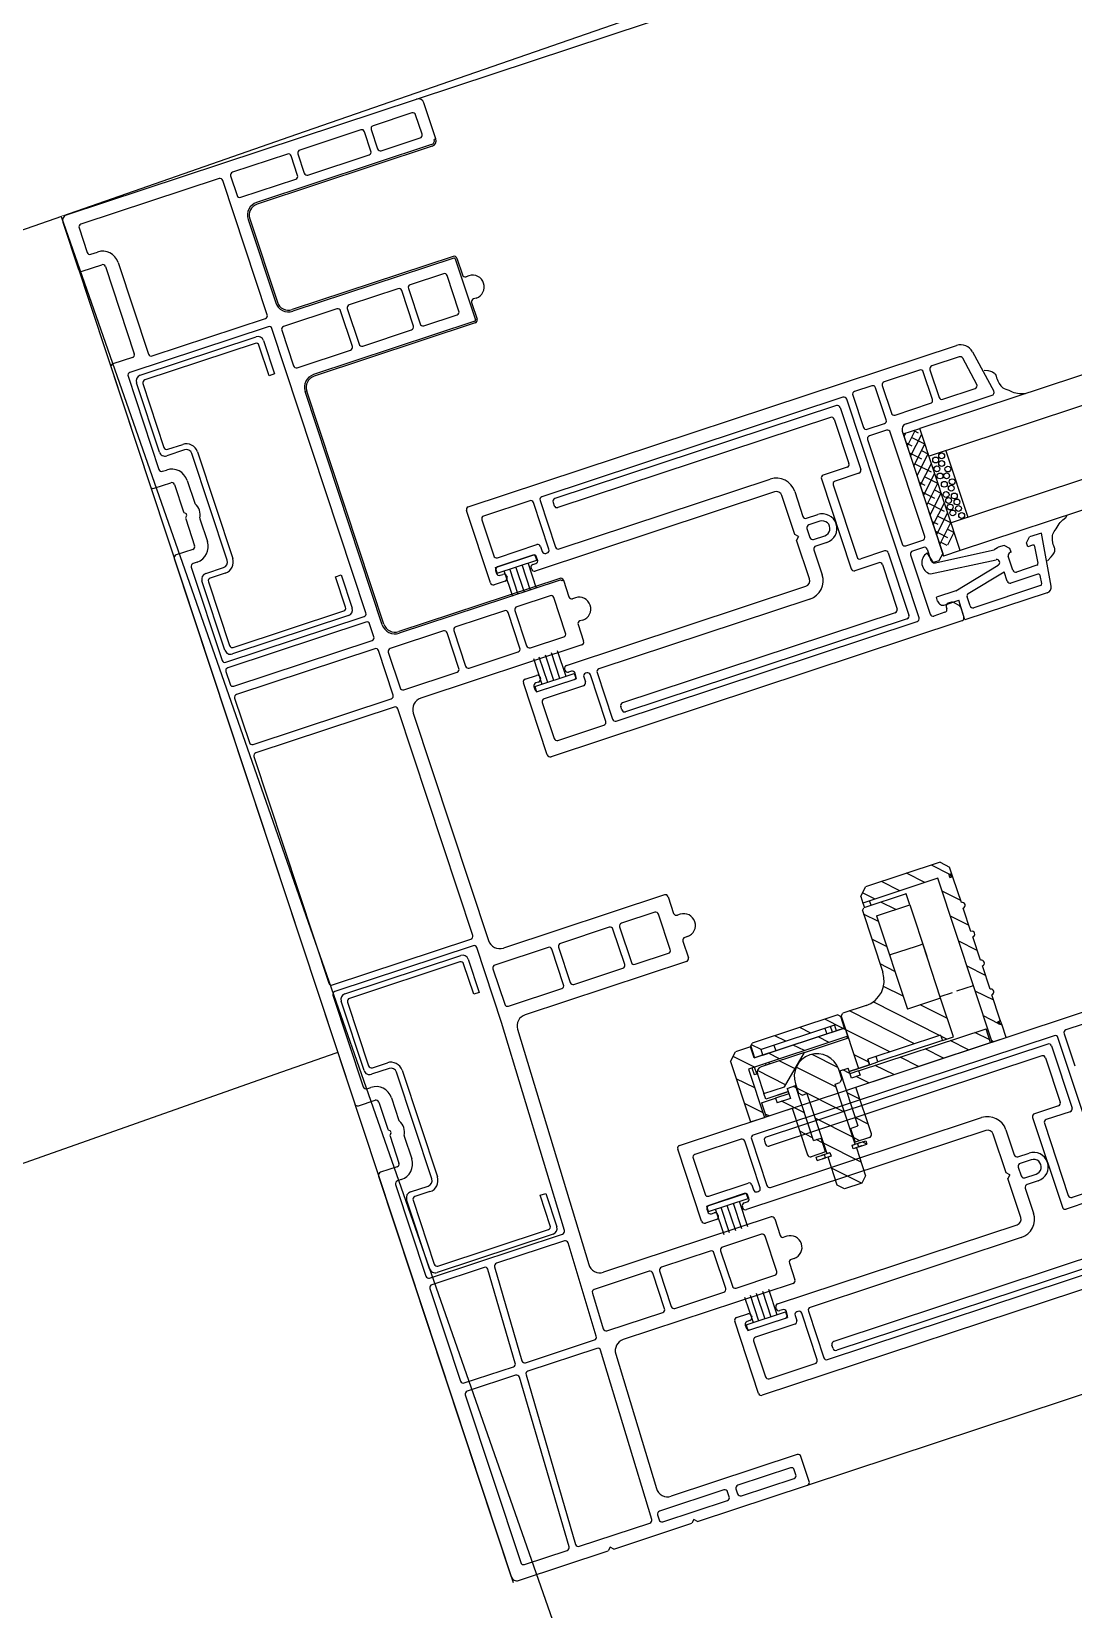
# Model space of a CAD drawing. Header units: millimetres. Extents: x 13515 to 183937, y -33900 to -660.
# Drawn here: x 118596.567 to 118599.355, y -19215.726 to -19211.503 of the extents above; entities that cross this region are included whole.
import ezdxf

# ---------------------------------------------------------------- set-up
doc = ezdxf.new("R2010")
doc.units = ezdxf.units.MM
doc.header["$LTSCALE"] = 100
doc.header["$MEASUREMENT"] = 0
doc.layers.get('0').update_dxf_attribs({"linetype": 'CONTINUOUS'})
for name, color, linetype in [('ELE9', 9, 'CONTINUOUS'), ('WIN', 4, 'CONTINUOUS'), ('WIN-G', 252, 'CONTINUOUS'), ('WIN2', 5, 'CONTINUOUS')]:
    doc.layers.add(name, color=color, linetype=linetype)

# ---------------------------------------------------------------- blocks, each defined once
blk = doc.blocks.new('A$C72B425C6')
at = {"ltscale": 1000}
blk.add_wipeout([(246, 0), (246, 800), (0, 800), (0, 0)], dxfattribs=at)
at = {"layer": 'WIN', "ltscale": 1000}
blk.add_line((0, 0), (246, 0), dxfattribs=at)
at = {"layer": 'WIN-G'}
for p, q in [((246, 53), (246, 747)), ((0, 64), (0, 736)), ((80.5, 317.77), (80.5, 128)), ((85.5, 317.15), (85.5, 128)), ((97.5, 317.15), (97.5, 128)), ((102.5, 317.77), (102.5, 128)), ((79.88, 145.47), (80.03, 145.76)), ((80.03, 145.76), (80.16, 146.06)), ((80.16, 146.06), (80.38, 146.68)), ((80.38, 146.68), (80.5, 147.02)), ((102.79, 146.93), (102.5, 147.27)), ((103.01, 146.31), (102.79, 146.93)), ((103.14, 146), (103.01, 146.31)), ((103.29, 145.72), (103.14, 146)), ((103.47, 145.46), (103.29, 145.72)), ((75.27, 142.88), (75.51, 143.06)), ((75.51, 143.06), (75.64, 143.13)), ((75.64, 143.13), (75.77, 143.17)), ((75.77, 143.17), (75.93, 143.19)), ((75.93, 143.19), (76.08, 143.19)), ((76.08, 143.19), (76.4, 143.17)), ((76.4, 143.17), (76.67, 143.17)), ((76.67, 143.17), (76.93, 143.2)), ((76.93, 143.2), (77.45, 143.3)), ((77.45, 143.3), (77.93, 143.44)), ((77.93, 143.44), (78.16, 143.54)), ((78.16, 143.54), (78.37, 143.67)), ((78.37, 143.67), (78.57, 143.84)), ((78.57, 143.84), (78.75, 144.04)), ((78.75, 144.04), (79.08, 144.47)), ((79.08, 144.47), (79.5, 144.96)), ((79.5, 144.96), (79.7, 145.21)), ((79.7, 145.21), (79.88, 145.47)), ((103.67, 145.21), (103.47, 145.46)), ((104.09, 144.72), (103.67, 145.21)), ((104.42, 144.29), (104.09, 144.72)), ((104.6, 144.09), (104.42, 144.29)), ((104.8, 143.92), (104.6, 144.09)), ((105.01, 143.79), (104.8, 143.92)), ((105.24, 143.69), (105.01, 143.79)), ((105.72, 143.55), (105.24, 143.69)), ((106.24, 143.45), (105.72, 143.55)), ((106.5, 143.42), (106.24, 143.45)), ((106.77, 143.42), (106.5, 143.42)), ((107.09, 143.44), (106.77, 143.42)), ((107.24, 143.44), (107.09, 143.44)), ((107.39, 143.42), (107.24, 143.44)), ((107.53, 143.38), (107.39, 143.42)), ((107.66, 143.31), (107.53, 143.38)), ((107.9, 143.13), (107.66, 143.31)), ((108.05, 142.97), (107.9, 143.13)), ((74.48, 141.58), (74.75, 142.14)), ((74.75, 142.14), (74.77, 142.17)), ((74.77, 142.17), (74.99, 142.55)), ((74.99, 142.55), (75.12, 142.72)), ((75.12, 142.72), (75.27, 142.88)), ((108.18, 142.8), (108.05, 142.97)), ((108.4, 142.42), (108.18, 142.8)), ((108.41, 142.39), (108.4, 142.42)), ((108.81, 141.59), (108.41, 142.39)), ((85.5, 131), (97.5, 131)), ((102.5, 128), (80.5, 128)), ((80.5, 125), (80.5, 128)), ((80.5, 126.91), (81.1, 127.51)), ((82.73, 125), (80.5, 127.23)), ((84.5, 125), (81.5, 128)), ((81.54, 126.19), (83.35, 128)), ((86.27, 125), (83.27, 128)), ((84.19, 127.07), (85.12, 128)), ((88.03, 125), (85.03, 128)), ((85.96, 125.3), (88.17, 127.51)), ((89.8, 125), (86.8, 128)), ((86.85, 127.96), (86.89, 128)), ((91.57, 125), (88.57, 128)), ((88.61, 126.19), (90.43, 128)), ((93.34, 125), (90.34, 128)), ((91.27, 127.07), (92.19, 128)), ((95.11, 125), (92.11, 128)), ((93.03, 125.3), (95.24, 127.51)), ((96.87, 125), (93.87, 128)), ((93.92, 127.96), (93.96, 128)), ((98.64, 125), (95.64, 128)), ((95.69, 126.19), (97.5, 128)), ((100.41, 125), (97.41, 128)), ((98.34, 127.07), (99.26, 128)), ((100.9, 126.27), (99.18, 128)), ((102.5, 128), (102.5, 125)), ((80.96, 125), (80.5, 125.46)), ((80.5, 125), (102.5, 125)), ((82.12, 125), (82.87, 125.75)), ((83.89, 125), (85.52, 126.63)), ((89.19, 125), (89.94, 125.75)), ((90.96, 125), (92.59, 126.63)), ((96.26, 125), (97.01, 125.75)), ((98.03, 125), (99.66, 126.63)), ((100.1, 125.3), (100.9, 126.1)), ((72.8, 116.2), (84, 116.2)), ((99, 116.2), (110.2, 116.2)), ((187.8, 116.2), (199, 116.2)), ((72.3, 115.7), (72.3, 65)), ((73.9, 114.1), (73.9, 65)), ((74.4, 114.6), (82.4, 114.6)), ((82.9, 114.1), (82.9, 109.8)), ((84.5, 115.7), (84.5, 111.4)), ((98.5, 115.7), (98.5, 111.4)), ((100.1, 114.1), (100.1, 109.8)), ((100.6, 114.6), (108.6, 114.6)), ((109.1, 114.1), (109.1, 65)), ((110.7, 115.7), (110.7, 65)), ((187.3, 115.7), (187.3, 65)), ((188.9, 114.1), (188.9, 65)), ((189.4, 114.6), (197.4, 114.6)), ((197.9, 114.1), (197.9, 109.8)), ((199.5, 115.7), (199.5, 111.4)), ((213.5, 115.7), (213.5, 111.4)), ((215.1, 114.1), (215.1, 109.8)), ((224.1, 114.1), (224.1, 65)), ((225.7, 115.7), (225.7, 65)), ((85, 110.9), (98, 110.9)), ((200, 110.9), (213, 110.9)), ((83.4, 109.3), (99.6, 109.3)), ((198.4, 109.3), (214.6, 109.3)), ((72.8, 64.5), (73.4, 64.5)), ((110.2, 64.5), (109.6, 64.5)), ((187.8, 64.5), (188.4, 64.5)), ((225.2, 64.5), (224.6, 64.5)), ((30, 4.3), (30, 25.2)), ((31, 26.2), (37, 26.2)), ((31, 24.7), (31, 4.8)), ((37, 25.2), (31.5, 25.2)), ((37, 26.2), (37, 25.2)), ((73.2, 26.2), (79.2, 26.2)), ((73.2, 25.2), (73.2, 26.2)), ((78.7, 25.2), (73.2, 25.2)), ((79.2, 4.8), (79.2, 24.7)), ((80.2, 25.2), (80.2, 4.3)), ((141.4, 4.3), (141.4, 25.2)), ((142.4, 26.2), (148.4, 26.2)), ((142.4, 24.7), (142.4, 4.8)), ((148.4, 25.2), (142.9, 25.2)), ((148.4, 26.2), (148.4, 25.2)), ((184.6, 26.2), (190.6, 26.2)), ((184.6, 25.2), (184.6, 26.2)), ((190.1, 25.2), (184.6, 25.2)), ((190.6, 4.8), (190.6, 24.7)), ((191.6, 25.2), (191.6, 4.3)), ((45.5, 9.5), (64.7, 9.5)), ((64.7, 8.5), (45.5, 8.5)), ((156.9, 9.5), (176.1, 9.5)), ((176.1, 8.5), (156.9, 8.5)), ((43.5, 4.8), (43.5, 7.5)), ((44.5, 7.5), (44.5, 4.3)), ((65.7, 4.3), (65.7, 7.5)), ((66.7, 7.5), (66.7, 4.8)), ((154.9, 4.8), (154.9, 7.5)), ((155.9, 7.5), (155.9, 4.3)), ((177.1, 4.3), (177.1, 7.5)), ((178.1, 7.5), (178.1, 4.8)), ((43.5, 3.3), (31, 3.3)), ((31.5, 4.3), (43, 4.3)), ((79.2, 3.3), (66.7, 3.3)), ((67.2, 4.3), (78.7, 4.3)), ((154.9, 3.3), (142.4, 3.3)), ((142.9, 4.3), (154.4, 4.3)), ((190.6, 3.3), (178.1, 3.3)), ((178.6, 4.3), (190.1, 4.3))]:
    blk.add_line(p, q, dxfattribs=at)
for centre in [(86.12, 130.07), (87.36, 129.66), (88.6, 130.37), (89.63, 129.8), (90.88, 130.39), (91.89, 129.89), (93.31, 129.97), (94.42, 130.07), (95.56, 129.97), (96.88, 130.11), (86.47, 128.87), (87.98, 128.6), (89.29, 128.72), (90.88, 128.97), (92.64, 128.71), (93.73, 128.8), (94.89, 128.71), (95.98, 128.8)]:
    blk.add_circle(centre, 0.5, dxfattribs=at)
for centre, radius, start, end in [((72.8, 115.7), 0.5, 90, 180), ((84, 115.7), 0.5, 0, 90), ((99, 115.7), 0.5, 90, 180), ((110.2, 115.7), 0.5, 0, 90), ((187.8, 115.7), 0.5, 90, 180), ((199, 115.7), 0.5, 0, 90), ((74.4, 114.1), 0.5, 90, 180), ((82.4, 114.1), 0.5, 0, 90), ((100.6, 114.1), 0.5, 90, 180), ((108.6, 114.1), 0.5, 0, 90), ((189.4, 114.1), 0.5, 90, 180), ((197.4, 114.1), 0.5, 0, 90), ((85, 111.4), 0.5, 180, 270), ((98, 111.4), 0.5, 270, 0), ((200, 111.4), 0.5, 180, 270), ((213, 111.4), 0.5, 270, 0), ((83.4, 109.8), 0.5, 180, 270), ((99.6, 109.8), 0.5, 270, 0), ((198.4, 109.8), 0.5, 180, 270), ((214.6, 109.8), 0.5, 270, 0), ((72.8, 65), 0.5, 180, 270), ((73.4, 65), 0.5, 270, 0), ((109.6, 65), 0.5, 180, 270), ((110.2, 65), 0.5, 270, 0), ((187.8, 65), 0.5, 180, 270), ((188.4, 65), 0.5, 270, 0), ((224.6, 65), 0.5, 180, 270), ((225.2, 65), 0.5, 270, 0), ((31, 25.2), 1, 90, 180), ((31.5, 24.7), 0.5, 90, 180), ((78.7, 24.7), 0.5, 0, 90), ((79.2, 25.2), 1, 0, 90), ((142.4, 25.2), 1, 90, 180), ((142.9, 24.7), 0.5, 90, 180), ((190.1, 24.7), 0.5, 0, 90), ((190.6, 25.2), 1, 0, 90), ((45.5, 7.5), 2, 90, 180), ((45.5, 7.5), 1, 90, 180), ((64.7, 7.5), 2, 0, 90), ((64.7, 7.5), 1, 0, 90), ((156.9, 7.5), 2, 90, 180), ((156.9, 7.5), 1, 90, 180), ((176.1, 7.5), 2, 0, 90), ((176.1, 7.5), 1, 0, 90), ((31, 4.3), 1, 180, 270), ((31.5, 4.8), 0.5, 180, 270), ((43, 4.8), 0.5, 270, 0), ((43.5, 4.3), 1, 270, 0), ((66.7, 4.3), 1, 180, 270), ((67.2, 4.8), 0.5, 180, 270), ((78.7, 4.8), 0.5, 270, 0), ((79.2, 4.3), 1, 270, 0), ((142.4, 4.3), 1, 180, 270), ((142.9, 4.8), 0.5, 180, 270), ((154.4, 4.8), 0.5, 270, 0), ((154.9, 4.3), 1, 270, 0), ((178.1, 4.3), 1, 180, 270), ((178.6, 4.8), 0.5, 180, 270), ((190.1, 4.8), 0.5, 270, 0), ((190.6, 4.3), 1, 270, 0)]:
    blk.add_arc(centre, radius, start, end, dxfattribs=at)
at = {"layer": 'WIN2'}
for p, q in [((70.9, 140.67), (78.41, 141.99)), ((79, 126), (79, 141.5)), ((104, 142.11), (104, 139.98)), ((113.13, 140.83), (104, 142.11)), ((108.74, 139.93), (105.85, 140.34)), ((69, 50.5), (69, 138.4)), ((71, 138.23), (71, 133.3)), ((76.41, 139.61), (71.41, 138.73)), ((77, 133.3), (77, 139.12)), ((104.8, 139.18), (104, 139.98)), ((105.5, 139.18), (104.8, 139.18)), ((105.5, 140.04), (105.5, 139.18)), ((109, 139.63), (109, 135.98)), ((110.5, 139.34), (110.5, 134.48)), ((112.24, 139.44), (110.85, 139.64)), ((112.5, 139.14), (112.5, 127.11)), ((114, 139.84), (114, 124.99)), ((184, 50.5), (184, 138.4)), ((104.8, 136.18), (104, 135.38)), ((104, 135.38), (104, 134.35)), ((105.5, 136.18), (104.8, 136.18)), ((105.5, 136.18), (105.5, 135.98)), ((108.5, 135.48), (106, 135.48)), ((71.5, 132.8), (76.5, 132.8)), ((103.1, 123.01), (104.21, 133.54)), ((104.05, 134.19), (104.21, 133.54)), ((104.69, 121.9), (105.9, 133.33)), ((108.8, 125.11), (106.88, 133.39)), ((109.9, 127), (108.28, 133.98)), ((110, 133.98), (108.28, 133.98)), ((71, 131.1), (71, 124.7)), ((76.5, 131.6), (71.5, 131.6)), ((77, 124.7), (77, 131.1)), ((71.5, 124.2), (76.5, 124.2)), ((80, 125), (102, 125)), ((102, 125), (103, 124)), ((108.8, 125.11), (108.8, 121.61)), ((112, 126.61), (110.39, 126.61)), ((114, 124.99), (110.5, 125.11)), ((110.5, 122.61), (110.5, 125.11)), ((110.55, 124.15), (111.26, 124.85)), ((111.61, 125), (113.5, 125)), ((114, 124.5), (114, 50.5)), ((229, 124.5), (229, 50.5)), ((71, 122.5), (71, 119.4)), ((77.3, 123), (71.5, 123)), ((77.8, 119.4), (77.8, 122.5)), ((79, 122.5), (79, 119.4)), ((98.3, 123), (79.5, 123)), ((98.8, 119.4), (98.8, 122.5)), ((100, 122.2), (100, 120.2)), ((100.5, 122.7), (102.5, 122.7)), ((103.1, 123.01), (101.1, 122.48)), ((103, 124), (103, 123.2)), ((109.5, 121.61), (108.8, 121.61)), ((110.4, 123.79), (110.4, 123.2)), ((110.9, 122.7), (111.2, 122.7)), ((111.7, 122.2), (111.7, 120.2)), ((186, 122.5), (186, 119.4)), ((71.5, 118.9), (77.3, 118.9)), ((79.5, 118.9), (98.3, 118.9)), ((100.5, 119.7), (111.2, 119.7)), ((186.5, 118.9), (192.3, 118.9)), ((71.3, 117.2), (71.3, 63)), ((111.2, 117.7), (71.8, 117.7)), ((111.7, 63), (111.7, 117.2)), ((186.3, 117.2), (186.3, 63)), ((226.2, 117.7), (186.8, 117.7)), ((226.7, 63), (226.7, 117.2)), ((152, 107.98), (153.3, 109.28)), ((154.5, 108.92), (152, 106.42)), ((152, 107.98), (152, 94.58)), ((154.2, 109.28), (153.3, 109.28)), ((155.3, 109.28), (154.2, 109.28)), ((154.5, 108.78), (154.5, 108.98)), ((154.5, 108.98), (155, 108.98)), ((155, 108.78), (154.5, 108.78)), ((155, 108.78), (155, 108.98)), ((159.7, 109.28), (155.3, 109.28)), ((159.35, 109.28), (156.85, 106.78)), ((164.9, 109.28), (160.7, 109.28)), ((163.84, 109.28), (161.34, 106.78)), ((168.33, 109.28), (165.83, 106.78)), ((170.1, 109.28), (165.9, 109.28)), ((172.82, 109.28), (170.32, 106.78)), ((175.3, 109.28), (171.1, 109.28)), ((177.31, 109.28), (174.81, 106.78)), ((180.7, 109.28), (176.3, 109.28)), ((181.3, 108.78), (179.3, 106.78)), ((181.8, 109.28), (180.7, 109.28)), ((181, 108.98), (181, 108.78)), ((181, 108.98), (181.5, 108.98)), ((181.5, 108.78), (181, 108.78)), ((181.8, 109.28), (181.5, 108.98)), ((181.5, 108.98), (181.5, 108.78)), ((184, 109.28), (181.8, 109.28)), ((184, 106.78), (184, 109.28)), ((89, 104.8), (89, 106.8)), ((90.2, 106.8), (90.2, 104.8)), ((92.8, 104.8), (92.8, 106.8)), ((94, 106.8), (94, 104.8)), ((154.5, 106.78), (154.5, 93.28)), ((184, 106.78), (154.5, 106.78)), ((173.8, 103.81), (173.8, 106.78)), ((184, 106.5), (181.5, 106.5)), ((181.5, 83.55), (181.5, 106.5)), ((183.49, 106.5), (181.5, 104.51)), ((184, 106.99), (183.79, 106.78)), ((184, 106.8), (184, 106.5)), ((184, 82.25), (184, 106.5)), ((204, 104.8), (204, 106.8)), ((205.2, 106.8), (205.2, 104.8)), ((207.8, 104.8), (207.8, 106.8)), ((209, 106.8), (209, 104.8)), ((84, 104.3), (88.5, 104.3)), ((90.7, 104.3), (92.3, 104.3)), ((94.5, 104.3), (99, 104.3)), ((154.5, 104.43), (152, 101.93)), ((173.8, 100.78), (173.8, 103)), ((199, 104.3), (203.5, 104.3)), ((205.7, 104.3), (207.3, 104.3)), ((209.5, 104.3), (214, 104.3)), ((80.7, 63), (80.7, 101)), ((83, 101), (83, 57.9)), ((91, 102), (84, 102)), ((91.5, 102.5), (91, 102)), ((91.5, 102.5), (92, 102)), ((99, 102), (92, 102)), ((100, 57.9), (100, 101)), ((102.3, 101), (102.3, 63)), ((154.5, 99.94), (152, 97.44)), ((155.34, 100.78), (155.3, 100.74)), ((157.3, 100.78), (155.3, 100.78)), ((155.3, 100.78), (155.3, 93.18)), ((157.3, 100.78), (166.52, 100.78)), ((157.3, 94.78), (157.3, 100.78)), ((174.1, 100.78), (164.35, 100.78)), ((177.79, 100.78), (174.1, 97.09)), ((181.1, 100.78), (174.1, 100.78)), ((174.1, 100.78), (174.1, 94.78)), ((181.1, 98.78), (181.1, 100.78)), ((184, 102.52), (181.5, 100.02)), ((195.7, 63), (195.7, 101)), ((198, 101), (198, 57.9)), ((206, 102), (199, 102)), ((206.5, 102.5), (206, 102)), ((206.5, 102.5), (207, 102)), ((214, 102), (207, 102)), ((215, 57.9), (215, 101)), ((217.3, 101), (217.3, 63)), ((157.3, 98.25), (155.3, 96.25)), ((180.1, 98.6), (171.1, 89.6)), ((180.1, 98.78), (180.1, 85.68)), ((180.1, 98.78), (181.1, 98.78)), ((181.1, 99.6), (180.28, 98.78)), ((181.1, 98.78), (181.1, 87.18)), ((184, 98.03), (181.5, 95.53)), ((153.3, 93.28), (152, 94.58)), ((154.5, 95.45), (152.82, 93.77)), ((155.3, 94.48), (154.5, 94.48)), ((158.32, 94.78), (156.32, 92.78)), ((157.3, 94.78), (174.1, 94.78)), ((162.81, 94.78), (160.81, 92.78)), ((167.3, 94.78), (165.3, 92.78)), ((171.79, 94.78), (169.14, 92.13)), ((153.3, 93.28), (154.5, 93.28)), ((154.5, 93.28), (155.3, 93.28)), ((155.7, 92.78), (155.3, 93.18)), ((155.7, 92.78), (166.8, 92.78)), ((180.1, 94.11), (171.3, 85.31)), ((184, 93.54), (181.5, 91.04)), ((180.1, 89.62), (174.16, 83.68)), ((184, 89.05), (181.5, 86.55)), ((171.3, 88.28), (171.3, 84.08)), ((181.1, 87.18), (180.1, 87.18)), ((181.1, 85.68), (181.1, 87.18)), ((171.7, 83.68), (171.3, 84.08)), ((171.7, 83.68), (181.1, 83.68)), ((175.3, 83.68), (173.8, 83.68)), ((173.8, 67.28), (173.8, 83.68)), ((174.16, 83.68), (173.8, 83.32)), ((175.3, 83.68), (175.3, 65.78)), ((175.6, 75.78), (175.6, 83.68)), ((180.65, 85.68), (178.65, 83.68)), ((180.1, 85.68), (181.1, 85.68)), ((181.1, 85.68), (180.1, 85.68)), ((181.1, 83.68), (181.1, 85.68)), ((181.1, 85.68), (181.1, 83.15)), ((181.1, 83.68), (181.1, 81.98)), ((181.1, 81.98), (181.1, 83.68)), ((184, 84.56), (182.3, 82.86)), ((171.3, 83.18), (171.7, 83.58)), ((173.8, 83.32), (171.3, 80.82)), ((171.3, 83.18), (171.3, 67.78)), ((173.8, 83.58), (171.7, 83.58)), ((172.8, 82.08), (172.8, 68.88)), ((172.8, 82.08), (173.8, 82.08)), ((173.8, 81.38), (172.8, 81.38)), ((173.8, 83.58), (173.8, 82.08)), ((173.8, 83.58), (173.8, 67.38)), ((182.3, 82), (180.5, 82)), ((180.5, 80.5), (180.5, 82)), ((181.44, 82), (180.5, 81.06)), ((181.5, 83.55), (182.3, 83.55)), ((181.5, 83.55), (181.5, 82)), ((182.3, 83.55), (182.3, 82)), ((192.4, 82.25), (184, 82.25)), ((186.18, 82.25), (184.43, 80.5)), ((190.67, 82.25), (188.92, 80.5)), ((192.9, 81.75), (192.9, 79.15)), ((193.25, 80.98), (193.85, 80.98)), ((193.25, 79.49), (193.25, 80.98)), ((193.85, 79.49), (193.85, 80.98)), ((172.8, 80.38), (173.8, 80.38)), ((175.3, 80.33), (173.8, 78.83)), ((179.82, 80.38), (176.32, 76.88)), ((182.98, 79.05), (177.56, 73.63)), ((181.9, 80.4), (180.2, 80.4)), ((180.5, 80.5), (190.4, 80.5)), ((180.5, 80.4), (180.5, 80.5)), ((187.47, 79.05), (181.02, 72.6)), ((181.9, 80.4), (182.4, 79.9)), ((182.4, 79.05), (182.4, 79.9)), ((193.2, 79.05), (182.4, 79.05)), ((191.96, 79.05), (186.86, 73.95)), ((190.4, 79.15), (190.4, 80.5)), ((190.4, 79.15), (192.9, 79.15)), ((196.45, 79.05), (191.35, 73.95)), ((192.9, 79.99), (192.06, 79.15)), ((193.2, 78.5), (193.2, 79.05)), ((193.9, 78.5), (193.2, 78.5)), ((193.85, 80.94), (193.25, 80.34)), ((193.25, 80.03), (193.25, 80.02)), ((193.25, 80.02), (193.25, 78.5)), ((193.85, 79.49), (193.25, 79.49)), ((193.85, 80.03), (193.85, 80.02)), ((193.85, 80.02), (193.85, 78.5)), ((193.9, 79.05), (198.9, 79.05)), ((193.9, 79.05), (193.9, 78.5)), ((198.9, 79.05), (199.9, 78.05)), ((172.8, 77.83), (171.3, 76.33)), ((175.3, 75.84), (173.8, 74.34)), ((175.6, 75.78), (175.6, 67.98)), ((180.1, 70.68), (175.6, 75.78)), ((175.64, 75.73), (175.6, 75.69)), ((199.9, 78.01), (195.84, 73.95)), ((199.9, 78.05), (199.9, 74.95)), ((172.8, 73.34), (171.3, 71.84)), ((177.75, 73.35), (175.6, 71.2)), ((182.4, 73.1), (181.9, 72.6)), ((182.4, 73.1), (182.4, 73.95)), ((182.4, 73.95), (193.2, 73.95)), ((192.9, 73.85), (190.4, 73.85)), ((190.4, 72.5), (190.4, 73.85)), ((191.25, 73.85), (190.4, 73)), ((192.9, 73.85), (192.9, 71.25)), ((193.2, 73.95), (193.2, 74.5)), ((193.2, 74.5), (193.9, 74.5)), ((193.25, 74.5), (193.25, 72.98)), ((193.85, 73.51), (193.25, 73.51)), ((193.25, 72.02), (193.25, 73.51)), ((193.25, 72.98), (193.25, 72.97)), ((193.85, 74.5), (193.85, 72.98)), ((193.85, 72.02), (193.85, 73.51)), ((193.85, 72.98), (193.85, 72.97)), ((193.9, 74.5), (193.9, 73.95)), ((198.9, 73.95), (193.9, 73.95)), ((199.9, 74.95), (198.9, 73.95)), ((172.8, 71.18), (173.8, 71.18)), ((175.3, 71.35), (173.8, 69.85)), ((179.85, 70.96), (176.04, 67.15)), ((180.1, 66.98), (180.1, 70.68)), ((180.2, 72.6), (181.9, 72.6)), ((190.4, 72.5), (180.5, 72.5)), ((180.5, 71), (180.5, 72.5)), ((180.92, 72.5), (180.5, 72.08)), ((180.5, 71), (182.3, 71)), ((181.1, 71), (181.1, 67)), ((181.1, 70.9), (181.1, 66.98)), ((181.5, 71), (181.5, 68.6)), ((185.41, 72.5), (182.3, 69.39)), ((182.3, 71), (182.3, 68.6)), ((184, 70.75), (192.4, 70.75)), ((184, 66.1), (184, 70.75)), ((189.9, 72.5), (188.15, 70.75)), ((193.85, 72.02), (193.25, 72.02)), ((171.7, 67.38), (171.3, 67.78)), ((172.83, 68.88), (171.52, 67.56)), ((173.8, 68.88), (172.8, 68.88)), ((173.8, 68.88), (173.8, 69.78)), ((173.8, 68.88), (173.8, 67.38)), ((175.6, 68.88), (175.3, 68.88)), ((181.5, 68.6), (182.3, 68.6)), ((181.5, 66.1), (181.5, 68.6)), ((181.51, 68.6), (181.5, 68.59)), ((7.5, 65), (1, 65)), ((7.5, 65), (7.5, 64.7)), ((7.5, 65), (7.5, 64.7)), ((171.7, 67.38), (173.8, 67.38)), ((173.8, 67.28), (171.8, 67.28)), ((171.8, 67.28), (171.8, 64.58)), ((175.3, 66.86), (172.41, 63.97)), ((176.5, 66.88), (175.3, 66.88)), ((175.3, 66.38), (176.5, 66.38)), ((175.3, 65.78), (184, 65.78)), ((178.71, 65.78), (176.21, 63.28)), ((176.5, 66.88), (176.5, 66.98)), ((176.5, 66.38), (176.5, 66.88)), ((176.6, 66.98), (180.1, 66.98)), ((181.1, 66.98), (180.1, 66.98)), ((183.2, 65.78), (180.7, 63.28)), ((181.5, 66.1), (184, 66.1)), ((184, 66.6), (183.5, 66.1)), ((184, 63.28), (184, 65.78)), ((0, 1), (0, 64)), ((2, 62.5), (2, 55.5)), ((6, 63), (2.5, 63)), ((6.5, 55.5), (6.5, 62.5)), ((8.2, 64), (8.2, 32.5)), ((8.2, 64), (8.2, 32.5)), ((8.5, 64), (8.5, 32.5)), ((31.5, 63), (31.5, 62.5)), ((35.5, 63), (35.5, 62.5)), ((71.8, 62.5), (80.2, 62.5)), ((89.5, 63), (89.5, 62.5)), ((93.5, 63), (93.5, 62.5)), ((102.8, 62.5), (111.2, 62.5)), ((146.5, 63), (146.5, 62.5)), ((150.5, 63), (150.5, 62.5)), ((173.1, 63.28), (171.8, 64.58)), ((173.1, 63.28), (184, 63.28)), ((186.8, 62.5), (195.2, 62.5)), ((195.7, 63.55), (195.7, 63.55)), ((204.5, 63), (204.5, 62.5)), ((208.5, 63), (208.5, 62.5)), ((217.3, 63.55), (217.3, 63.55)), ((217.8, 62.5), (226.2, 62.5)), ((27.5, 61.5), (27.5, 32.5)), ((27.8, 61.5), (27.8, 32.5)), ((27.8, 61.5), (27.8, 32.5)), ((28, 62), (31, 62)), ((28, 61.7), (39, 61.7)), ((28, 61.7), (39, 61.7)), ((36.7, 59.5), (30.3, 59.5)), ((36, 62), (39, 62)), ((39.2, 61.5), (39.2, 32.5)), ((39.2, 61.5), (39.2, 32.5)), ((39.5, 61.5), (39.5, 32.5)), ((71.3, 60.8), (71.3, 52.5)), ((80.2, 61.3), (71.8, 61.3)), ((78.8, 52.5), (78.8, 59.6)), ((79.3, 60.1), (80.2, 60.1)), ((80.7, 60.6), (80.7, 60.8)), ((85.5, 61.5), (85.5, 32.5)), ((85.8, 61.5), (85.8, 32.5)), ((85.8, 61.5), (85.8, 32.5)), ((86, 62), (86, 61.7)), ((86, 62), (89, 62)), ((86, 62), (86, 61.7)), ((94.7, 59.5), (88.3, 59.5)), ((94, 62), (97, 62)), ((97.5, 61.5), (97.5, 32.5)), ((102.3, 60.8), (102.3, 60.6)), ((111.2, 61.3), (102.8, 61.3)), ((102.8, 60.1), (103.7, 60.1)), ((104.2, 59.6), (104.2, 52.5)), ((111.7, 52.5), (111.7, 60.8)), ((142.5, 61.5), (142.5, 32.5)), ((143, 62), (146, 62)), ((151.7, 59.5), (145.3, 59.5)), ((151, 62), (154, 62)), ((154.5, 61.5), (154.5, 32.45)), ((186.3, 60.8), (186.3, 52.5)), ((195.2, 61.3), (186.8, 61.3)), ((193.8, 52.5), (193.8, 59.6)), ((194.3, 60.1), (195.2, 60.1)), ((195.7, 60.6), (195.7, 60.8)), ((200.5, 61.5), (200.5, 31.35)), ((201, 62), (204, 62)), ((209.7, 59.5), (203.3, 59.5)), ((209, 62), (212, 62)), ((212.5, 61.5), (212.5, 30.93)), ((217.3, 60.8), (217.3, 60.6)), ((226.2, 61.3), (217.8, 61.3)), ((217.8, 60.1), (218.7, 60.1)), ((219.2, 59.6), (219.2, 52.5)), ((226.7, 52.5), (226.7, 60.8)), ((29.8, 59), (29.8, 53)), ((37.2, 53), (37.2, 59)), ((81.3, 58.75), (80.3, 58.75)), ((80.3, 51.65), (80.3, 58.75)), ((80.3, 58.4), (80.3, 52)), ((81.3, 58.9), (80.8, 58.9)), ((81.3, 51.65), (81.3, 58.75)), ((85.9, 57.21), (81.3, 57.21)), ((81.8, 57.9), (81.8, 58.4)), ((82.5, 57.4), (82.3, 57.4)), ((87.8, 59), (87.8, 53)), ((95.2, 53), (95.2, 59)), ((97.1, 57.21), (101.7, 57.21)), ((100.7, 57.4), (100.5, 57.4)), ((101.2, 58.4), (101.2, 57.9)), ((102.2, 58.9), (101.7, 58.9)), ((101.7, 58.75), (102.7, 58.75)), ((101.7, 51.65), (101.7, 58.75)), ((102.7, 51.65), (102.7, 58.75)), ((102.7, 52), (102.7, 58.4)), ((144.8, 59), (144.8, 53)), ((152.2, 53), (152.2, 59)), ((196.3, 58.75), (195.3, 58.75)), ((195.3, 51.65), (195.3, 58.75)), ((195.3, 58.4), (195.3, 52)), ((196.3, 58.9), (195.8, 58.9)), ((196.3, 51.65), (196.3, 58.75)), ((200.9, 57.21), (196.3, 57.21)), ((196.8, 57.9), (196.8, 58.4)), ((197.5, 57.4), (197.3, 57.4)), ((202.8, 59), (202.8, 52)), ((210.2, 52), (210.2, 59)), ((212.1, 57.21), (216.7, 57.21)), ((215.7, 57.4), (215.5, 57.4)), ((216.2, 58.4), (216.2, 57.9)), ((217.2, 58.9), (216.7, 58.9)), ((216.7, 58.75), (217.7, 58.75)), ((216.7, 51.65), (216.7, 58.75)), ((217.7, 51.65), (217.7, 58.75)), ((217.7, 52), (217.7, 58.4)), ((2.5, 55), (6, 55)), ((85.9, 56.11), (81.3, 56.11)), ((85.9, 55.01), (81.3, 55.01)), ((97.1, 56.11), (101.7, 56.11)), ((97.1, 55.01), (101.7, 55.01)), ((200.9, 56.11), (196.3, 56.11)), ((200.9, 55.01), (196.3, 55.01)), ((212.1, 56.11), (216.7, 56.11)), ((212.1, 55.01), (216.7, 55.01)), ((2, 53.3), (2, 42.3)), ((6, 53.8), (2.5, 53.8)), ((6.5, 42.3), (6.5, 53.3)), ((30.3, 52.5), (36.7, 52.5)), ((36.7, 51.3), (30.3, 51.3)), ((71.8, 52), (78.3, 52)), ((81.3, 51.65), (80.3, 51.65)), ((80.8, 51.5), (81.3, 51.5)), ((85.9, 53.91), (81.3, 53.91)), ((85.9, 52.91), (81.3, 52.91)), ((81.8, 52), (81.8, 52.5)), ((82.3, 53), (82.5, 53)), ((83, 52.5), (83, 50.5)), ((88.3, 52.5), (94.7, 52.5)), ((94.7, 51.3), (88.3, 51.3)), ((97.1, 53.91), (101.7, 53.91)), ((97.1, 52.91), (101.7, 52.91)), ((100, 50.5), (100, 52.5)), ((100.5, 53), (100.7, 53)), ((101.2, 52.5), (101.2, 52)), ((101.7, 51.65), (102.7, 51.65)), ((101.7, 51.5), (102.2, 51.5)), ((104.7, 52), (111.2, 52)), ((145.3, 52.5), (151.7, 52.5)), ((151.7, 51.3), (145.3, 51.3)), ((186.8, 52), (193.3, 52)), ((196.3, 51.65), (195.3, 51.65)), ((195.8, 51.5), (196.3, 51.5)), ((200.9, 53.91), (196.3, 53.91)), ((200.9, 52.91), (196.3, 52.91)), ((196.8, 52), (196.8, 52.5)), ((197.3, 53), (197.5, 53)), ((198, 52.5), (198, 50.5)), ((203.3, 51.5), (209.7, 51.5)), ((212.1, 53.91), (216.7, 53.91)), ((212.1, 52.91), (216.7, 52.91)), ((215, 50.5), (215, 52.5)), ((215.5, 53), (215.7, 53)), ((216.2, 52.5), (216.2, 52)), ((216.7, 51.65), (217.7, 51.65)), ((216.7, 51.5), (217.2, 51.5)), ((219.7, 52), (226.2, 52)), ((240.5, 53), (240.5, 30.3)), ((245.5, 53.5), (241, 53.5)), ((243.7, 51.7), (242.8, 51.7)), ((246, 33.2), (246, 53)), ((29.8, 50.8), (29.8, 42)), ((37.2, 42), (37.2, 50.8)), ((82.5, 50), (69.5, 50)), ((87.8, 50.8), (87.8, 42)), ((95.2, 42), (95.2, 50.8)), ((113.5, 50), (100.5, 50)), ((144.8, 50.8), (144.8, 42)), ((152.2, 42), (152.2, 50.8)), ((197.5, 50), (184.5, 50)), ((202.8, 49.8), (202.8, 41)), ((209.7, 50.3), (203.3, 50.3)), ((210.2, 41), (210.2, 49.8)), ((228.5, 50), (215.5, 50)), ((242.3, 51.2), (242.3, 41.7)), ((244.2, 41.7), (244.2, 51.2)), ((2.5, 41.8), (6, 41.8)), ((6, 40.6), (2.5, 40.6)), ((30.3, 41.5), (36.7, 41.5)), ((88.3, 41.5), (94.7, 41.5)), ((145.3, 41.5), (151.7, 41.5)), ((203.3, 40.5), (209.7, 40.5)), ((242.8, 41.2), (243.7, 41.2)), ((2, 40.1), (2, 30.2)), ((6.5, 30.2), (6.5, 40.1)), ((29.8, 39.8), (29.8, 30.2)), ((36.7, 40.3), (30.3, 40.3)), ((37.2, 30.2), (37.2, 39.8)), ((87.8, 39.8), (87.8, 30.2)), ((94.7, 40.3), (88.3, 40.3)), ((95.2, 30.2), (95.2, 39.8)), ((144.8, 39.8), (144.8, 30.2)), ((151.7, 40.3), (145.3, 40.3)), ((152.2, 30.2), (152.2, 39.8)), ((202.8, 38.8), (202.8, 28.92)), ((209.7, 39.3), (203.3, 39.3)), ((210.2, 28.75), (210.2, 38.8)), ((242.3, 39.2), (242.3, 27.59)), ((243.7, 39.7), (242.8, 39.7)), ((244.2, 27.56), (244.2, 39.2)), ((246, 33.2), (245.5, 32.7)), ((245.5, 32.7), (246, 32.2)), ((2.5, 29.7), (6, 29.7)), ((9.5, 30.5), (9.5, 30.5)), ((9.5, 30.5), (9.5, 30.5)), ((10.5, 30.5), (25.5, 30.5)), ((10.5, 30.2), (25.5, 30.2)), ((10.5, 30.2), (25.5, 30.2)), ((30.3, 29.7), (36.7, 29.7)), ((83.5, 30.5), (41.5, 30.5)), ((83.5, 30.2), (41.5, 30.2)), ((83.5, 30.2), (41.5, 30.2)), ((88.3, 29.7), (94.7, 29.7)), ((99.5, 30.5), (140.5, 30.5)), ((145.3, 29.7), (151.7, 29.7)), ((156.45, 30.45), (198.45, 29.35)), ((246, 18.13), (246, 32.2)), ((2.3, 27.7), (2.3, 2.8)), ((27, 28.2), (2.8, 28.2)), ((27.5, 7.3), (27.5, 27.7)), ((29, 27.7), (29, 2.8)), ((80.7, 28.2), (29.5, 28.2)), ((81.2, 2.8), (81.2, 27.7)), ((82.2, 27.7), (82.2, 2.8)), ((85, 28.2), (82.7, 28.2)), ((85.5, 2.8), (85.5, 27.7)), ((87, 27.7), (87, 2.8)), ((95.5, 28.2), (87.5, 28.2)), ((96, 2.8), (96, 27.7)), ((97.5, 27.7), (97.5, 2.8)), ((138.8, 28.2), (98, 28.2)), ((139.3, 2.8), (139.3, 27.7)), ((140.5, 27.7), (140.5, 2.8)), ((154.47, 28.2), (141, 28.2)), ((191.61, 27.23), (154.47, 28.2)), ((210.51, 26.73), (193.81, 27.17)), ((203.29, 28.42), (209.69, 28.25)), ((214.45, 28.93), (238.45, 28.3)), ((242.79, 27.09), (243.69, 27.06)), ((192.1, 2.8), (192.1, 26.73)), ((193.3, 26.67), (193.3, 14.43)), ((211, 13.84), (211, 26.23)), ((212.5, 26.17), (212.5, 13.76)), ((243.21, 25.88), (213.01, 26.67)), ((243.7, 12.7), (243.7, 25.38)), ((246, 18.13), (245.5, 17.63)), ((245.5, 17.63), (246, 17.13)), ((246, 1), (246, 17.13)), ((193.78, 13.93), (210.48, 13.34)), ((193.3, 12.22), (193.3, 2.8)), ((210.52, 12.14), (193.82, 12.72)), ((211, 2.8), (211, 11.64)), ((212.5, 11.55), (212.5, 2.8)), ((212.98, 13.26), (243.18, 12.2)), ((243.22, 11), (213.02, 12.05)), ((243.7, 2.8), (243.7, 10.5)), ((10.5, 6.8), (27, 6.8)), ((49.6, 6.3), (53.67, 6.3)), ((56.53, 6.3), (60.6, 6.3)), ((160.8, 6.3), (164.87, 6.3)), ((167.73, 6.3), (171.8, 6.3)), ((7.7, 2.8), (7.7, 4)), ((10, 0.5), (10, 4)), ((10.5, 4.5), (26.2, 4.5)), ((26.7, 4), (26.7, 0.5)), ((46.8, 2.8), (46.8, 3.5)), ((49.1, 0.5), (49.1, 3.5)), ((49.6, 4), (54.48, 4)), ((54.89, 4.29), (54.69, 4.09)), ((55.31, 4.29), (55.51, 4.09)), ((55.73, 4), (60.6, 4)), ((61.1, 3.5), (61.1, 0.5)), ((63.4, 3.5), (63.4, 2.8)), ((158, 2.8), (158, 3.5)), ((160.3, 0.5), (160.3, 3.5)), ((160.8, 4), (165.68, 4)), ((166.09, 4.29), (165.89, 4.09)), ((166.51, 4.29), (166.71, 4.09)), ((166.93, 4), (171.8, 4)), ((172.3, 3.5), (172.3, 0.5)), ((174.6, 3.5), (174.6, 2.8)), ((2.8, 2.3), (7.2, 2.3)), ((29.5, 2.3), (46.3, 2.3)), ((63.9, 2.3), (80.7, 2.3)), ((82.7, 2.3), (85, 2.3)), ((87.5, 2.3), (95.5, 2.3)), ((98, 2.3), (138.8, 2.3)), ((141, 2.3), (157.5, 2.3)), ((175.1, 2.3), (191.6, 2.3)), ((193.8, 2.3), (210.5, 2.3)), ((213, 2.3), (243.2, 2.3)), ((1, 0), (9.5, 0)), ((27.2, 0), (48.6, 0)), ((61.6, 0), (159.8, 0)), ((172.8, 0), (245, 0))]:
    blk.add_line(p, q, dxfattribs=at)
for centre, radius, start, end in [((71.3, 138.4), 2.3, 100, 180), ((78.5, 141.5), 0.5, 0, 100), ((105.8, 140.04), 0.3, 81.6083, 180.1302), ((113, 139.84), 1, 0, 82.3482), ((71.5, 138.23), 0.5, 100, 180), ((76.5, 139.12), 0.5, 0, 100), ((108.7, 139.63), 0.3, 359.8698, 82.3765), ((110.8, 139.34), 0.3, 81.6232, 180.1302), ((112.2, 139.14), 0.3, 359.8698, 82.5644), ((106, 135.98), 0.5, 180, 270), ((108.5, 135.98), 0.5, 270, 0), ((71.5, 133.3), 0.5, 180, 270), ((76.5, 133.3), 0.5, 270, 0), ((104.3, 134.35), 0.3, 180, 213.1746), ((106.39, 133.28), 0.5, 13.0609, 174), ((110, 134.48), 0.5, 270, 0), ((71.5, 131.1), 0.5, 90, 180), ((76.5, 131.1), 0.5, 0, 90), ((110.39, 127.11), 0.5, 193.0609, 270), ((112, 127.11), 0.5, 270, 0), ((71.5, 124.7), 0.5, 180, 270), ((76.5, 124.7), 0.5, 270, 0), ((80, 126), 1, 180, 270), ((110.9, 123.79), 0.5, 135, 180), ((111.61, 124.5), 0.5, 90, 135), ((113.5, 124.5), 0.5, 0, 90), ((71.5, 122.5), 0.5, 90, 180), ((77.3, 122.5), 0.5, 0, 90), ((79.5, 122.5), 0.5, 90, 180), ((98.3, 122.5), 0.5, 0, 90), ((100.5, 122.2), 0.5, 90, 180), ((103.03, 123.01), 2, 195.5034, 326.391), ((102.5, 123.2), 0.5, 270, 0), ((109.5, 122.61), 1, 270, 0), ((110.9, 123.2), 0.5, 180, 270), ((111.2, 122.2), 0.5, 0, 90), ((71.5, 119.4), 0.5, 180, 270), ((77.3, 119.4), 0.5, 270, 0), ((79.5, 119.4), 0.5, 180, 270), ((98.3, 119.4), 0.5, 270, 0), ((100.5, 120.2), 0.5, 180, 270), ((111.2, 120.2), 0.5, 270, 0), ((186.5, 119.4), 0.5, 180, 270), ((71.8, 117.2), 0.5, 90, 180), ((111.2, 117.2), 0.5, 0, 90), ((186.8, 117.2), 0.5, 90, 180), ((91.5, 106.8), 2.5, 0, 180), ((91.5, 106.8), 1.3, 359.9984, 180.0016), ((154.2, 108.98), 0.3, 0, 90), ((155.3, 108.98), 0.3, 90, 180), ((160.2, 109.28), 0.5, 0, 180), ((165.4, 109.28), 0.5, 0, 180), ((170.6, 109.28), 0.5, 0, 180), ((175.8, 109.28), 0.5, 0, 180), ((180.7, 108.98), 0.3, 0, 90), ((181.8, 108.98), 0.3, 90, 180), ((206.5, 106.8), 2.5, 0, 180), ((206.5, 106.8), 1.3, 359.9984, 180.0016), ((84, 101), 3.3, 90, 180), ((88.5, 104.8), 0.5, 270, 0), ((90.7, 104.8), 0.5, 180, 270), ((92.3, 104.8), 0.5, 269.9952, 0), ((94.5, 104.8), 0.5, 180, 270), ((99, 101), 3.3, 0, 90), ((199, 101), 3.3, 90, 180), ((203.5, 104.8), 0.5, 270, 0), ((205.7, 104.8), 0.5, 180, 270), ((207.3, 104.8), 0.5, 269.9952, 0), ((209.5, 104.8), 0.5, 180, 270), ((214, 101), 3.3, 0, 90), ((84, 101), 1, 90, 180), ((99, 101), 1, 0, 90), ((199, 101), 1, 90, 180), ((214, 101), 1, 0, 90), ((166.8, 88.28), 4.5, 0, 90), ((192.4, 81.75), 0.5, 0, 90), ((180.2, 76.5), 3.9, 90, 270), ((192.4, 71.25), 0.5, 270, 0), ((176.6, 67.98), 1, 180, 270), ((1, 64), 1, 90, 180), ((7.5, 64), 1, 0, 90), ((33.5, 63), 2, 0, 180), ((91.5, 63), 2, 0, 180), ((148.5, 63), 2, 0, 180), ((206.5, 63), 2, 0, 180), ((2.5, 62.5), 0.5, 90, 180), ((6, 62.5), 0.5, 0, 90), ((7.5, 64), 0.7, 0, 90), ((7.5, 64), 0.7, 0, 90), ((31, 62.5), 0.5, 270, 0), ((36, 62.5), 0.5, 180, 270), ((71.8, 63), 0.5, 180, 270), ((80.2, 63), 0.5, 270, 0), ((89, 62.5), 0.5, 270, 0), ((94, 62.5), 0.5, 180, 270), ((102.8, 63), 0.5, 180, 270), ((111.2, 63), 0.5, 270, 0), ((146, 62.5), 0.5, 270, 0), ((151, 62.5), 0.5, 180, 270), ((186.8, 63), 0.5, 180, 270), ((195.2, 63), 0.5, 270, 0), ((204, 62.5), 0.5, 270, 0), ((209, 62.5), 0.5, 180, 270), ((217.8, 63), 0.5, 180, 270), ((226.2, 63), 0.5, 270, 0), ((28, 61.5), 0.5, 90, 180), ((28, 61.5), 0.2, 90, 180), ((28, 61.5), 0.2, 90, 180), ((30.3, 59), 0.5, 90, 180), ((36.7, 59), 0.5, 0, 90), ((39, 61.5), 0.5, 0, 90), ((39, 61.5), 0.2, 0, 90), ((39, 61.5), 0.2, 0, 90), ((71.8, 60.8), 0.5, 90, 180), ((79.3, 59.6), 0.5, 90, 180), ((80.2, 60.8), 0.5, 0, 90), ((80.2, 60.6), 0.5, 270, 0), ((86, 61.5), 0.5, 90, 180), ((86, 61.5), 0.2, 90, 180), ((86, 61.5), 0.2, 90, 180), ((88.3, 59), 0.5, 90, 180), ((94.7, 59), 0.5, 0, 90), ((97, 61.5), 0.5, 0, 90), ((102.8, 60.8), 0.5, 90, 180), ((102.8, 60.6), 0.5, 180, 270), ((103.7, 59.6), 0.5, 0, 90), ((111.2, 60.8), 0.5, 0, 90), ((143, 61.5), 0.5, 90, 180), ((145.3, 59), 0.5, 90, 180), ((151.7, 59), 0.5, 0, 90), ((154, 61.5), 0.5, 0, 90), ((186.8, 60.8), 0.5, 90, 180), ((194.3, 59.6), 0.5, 90, 180), ((195.2, 60.8), 0.5, 0, 90), ((195.2, 60.6), 0.5, 270, 0), ((201, 61.5), 0.5, 90, 180), ((203.3, 59), 0.5, 90, 180), ((209.7, 59), 0.5, 0, 90), ((212, 61.5), 0.5, 0, 90), ((217.8, 60.8), 0.5, 90, 180), ((217.8, 60.6), 0.5, 180, 270), ((218.7, 59.6), 0.5, 0, 90), ((226.2, 60.8), 0.5, 0, 90), ((80.8, 58.4), 0.5, 90, 180), ((81.3, 58.4), 0.5, 0, 90), ((82.3, 57.9), 0.5, 180, 270), ((82.5, 57.9), 0.5, 270, 0), ((100.5, 57.9), 0.5, 180, 270), ((100.7, 57.9), 0.5, 270, 0), ((101.7, 58.4), 0.5, 90, 180), ((102.2, 58.4), 0.5, 0, 90), ((195.8, 58.4), 0.5, 90, 180), ((196.3, 58.4), 0.5, 0, 90), ((197.3, 57.9), 0.5, 180, 270), ((197.5, 57.9), 0.5, 270, 0), ((215.5, 57.9), 0.5, 180, 270), ((215.7, 57.9), 0.5, 270, 0), ((216.7, 58.4), 0.5, 90, 180), ((217.2, 58.4), 0.5, 0, 90), ((2.5, 55.5), 0.5, 180, 270), ((6, 55.5), 0.5, 270, 0), ((2.5, 53.3), 0.5, 90, 180), ((6, 53.3), 0.5, 0, 90), ((30.3, 53), 0.5, 180, 270), ((30.3, 50.8), 0.5, 90, 180), ((36.7, 53), 0.5, 270, 0), ((36.7, 50.8), 0.5, 0, 90), ((71.8, 52.5), 0.5, 180, 270), ((78.3, 52.5), 0.5, 270, 0), ((80.8, 52), 0.5, 180, 270), ((81.3, 52), 0.5, 270, 0), ((82.3, 52.5), 0.5, 90, 180), ((82.5, 52.5), 0.5, 0, 90), ((88.3, 53), 0.5, 180, 270), ((88.3, 50.8), 0.5, 90, 180), ((94.7, 53), 0.5, 270, 0), ((94.7, 50.8), 0.5, 0, 90), ((100.5, 52.5), 0.5, 90, 180), ((100.7, 52.5), 0.5, 0, 90), ((101.7, 52), 0.5, 180, 270), ((102.2, 52), 0.5, 270, 0), ((104.7, 52.5), 0.5, 180, 270), ((111.2, 52.5), 0.5, 270, 0), ((145.3, 53), 0.5, 180, 270), ((145.3, 50.8), 0.5, 90, 180), ((151.7, 53), 0.5, 270, 0), ((151.7, 50.8), 0.5, 0, 90), ((186.8, 52.5), 0.5, 180, 270), ((193.3, 52.5), 0.5, 270, 0), ((195.8, 52), 0.5, 180, 270), ((196.3, 52), 0.5, 270, 0), ((197.3, 52.5), 0.5, 90, 180), ((197.5, 52.5), 0.5, 0, 90), ((203.3, 52), 0.5, 180, 270), ((209.7, 52), 0.5, 270, 0), ((215.5, 52.5), 0.5, 90, 180), ((215.7, 52.5), 0.5, 0, 90), ((216.7, 52), 0.5, 180, 270), ((217.2, 52), 0.5, 270, 0), ((219.7, 52.5), 0.5, 180, 270), ((226.2, 52.5), 0.5, 270, 0), ((241, 53), 0.5, 90, 180), ((242.8, 51.2), 0.5, 90, 180), ((243.7, 51.2), 0.5, 0, 90), ((245.5, 53), 0.5, 0, 90), ((69.5, 50.5), 0.5, 180, 270), ((82.5, 50.5), 0.5, 270, 0), ((100.5, 50.5), 0.5, 180, 270), ((113.5, 50.5), 0.5, 270, 0), ((184.5, 50.5), 0.5, 180, 270), ((197.5, 50.5), 0.5, 270, 0), ((203.3, 49.8), 0.5, 90, 180), ((209.7, 49.8), 0.5, 0, 90), ((215.5, 50.5), 0.5, 180, 270), ((228.5, 50.5), 0.5, 270, 0), ((2.5, 42.3), 0.5, 180, 270), ((2.5, 40.1), 0.5, 90, 180), ((6, 42.3), 0.5, 270, 0), ((6, 40.1), 0.5, 0, 90), ((30.3, 42), 0.5, 180, 270), ((36.7, 42), 0.5, 270, 0), ((88.3, 42), 0.5, 180, 270), ((94.7, 42), 0.5, 270, 0), ((145.3, 42), 0.5, 180, 270), ((151.7, 42), 0.5, 270, 0), ((203.3, 41), 0.5, 180, 270), ((209.7, 41), 0.5, 270, 0), ((242.8, 41.7), 0.5, 180, 270), ((243.7, 41.7), 0.5, 270, 0), ((30.3, 39.8), 0.5, 90, 180), ((36.7, 39.8), 0.5, 0, 90), ((88.3, 39.8), 0.5, 90, 180), ((94.7, 39.8), 0.5, 0, 90), ((145.3, 39.8), 0.5, 90, 180), ((151.7, 39.8), 0.5, 0, 90), ((203.3, 38.8), 0.5, 90, 180), ((209.7, 38.8), 0.5, 0, 90), ((242.8, 39.2), 0.5, 90, 180), ((243.7, 39.2), 0.5, 0, 90), ((10.5, 32.5), 2.3, 180, 270), ((10.5, 32.5), 2.3, 180, 270), ((10.5, 32.5), 2, 180, 270), ((25.5, 32.5), 2.3, 270, 0), ((25.5, 32.5), 2.3, 270, 0), ((25.5, 32.5), 2, 270, 0), ((41.5, 32.5), 2.3, 180, 270), ((41.5, 32.5), 2.3, 180, 270), ((41.5, 32.5), 2, 180, 270), ((83.5, 32.5), 2.3, 270, 0), ((83.5, 32.5), 2.3, 270, 0), ((83.5, 32.5), 2, 270, 0), ((99.5, 32.5), 2, 180, 270), ((140.5, 32.5), 2, 270, 0), ((156.5, 32.45), 2, 180, 268.5), ((2.5, 30.2), 0.5, 180, 270), ((6, 30.2), 0.5, 270, 0), ((30.3, 30.2), 0.5, 180, 270), ((36.7, 30.2), 0.5, 270, 0), ((88.3, 30.2), 0.5, 180, 270), ((94.7, 30.2), 0.5, 270, 0), ((145.3, 30.2), 0.5, 180, 270), ((151.7, 30.2), 0.5, 270, 0), ((198.5, 31.35), 2, 268.5, 0), ((214.5, 30.93), 2, 180, 268.5), ((238.5, 30.3), 2, 268.5, 0), ((2.8, 27.7), 0.5, 90, 180), ((27, 27.7), 0.5, 0, 90), ((29.5, 27.7), 0.5, 90, 180), ((80.7, 27.7), 0.5, 0, 90), ((82.7, 27.7), 0.5, 90, 180), ((85, 27.7), 0.5, 0, 90), ((87.5, 27.7), 0.5, 90, 180), ((95.5, 27.7), 0.5, 0, 90), ((98, 27.7), 0.5, 90, 180), ((138.8, 27.7), 0.5, 0, 90), ((141, 27.7), 0.5, 90, 180), ((191.6, 26.73), 0.5, 0, 88.5), ((193.8, 26.67), 0.5, 88.5, 180), ((203.3, 28.92), 0.5, 180, 268.5), ((209.7, 28.75), 0.5, 268.5, 0), ((242.8, 27.59), 0.5, 180, 268.5), ((243.7, 27.56), 0.5, 268.5, 0), ((210.5, 26.23), 0.5, 0, 88.5), ((213, 26.17), 0.5, 88.5, 180), ((243.2, 25.38), 0.5, 0, 88.5), ((193.8, 14.43), 0.5, 180, 268), ((210.5, 13.84), 0.5, 268, 0), ((213, 13.76), 0.5, 180, 268), ((193.8, 12.22), 0.5, 88, 180), ((210.5, 11.64), 0.5, 0, 88), ((213, 11.55), 0.5, 88, 180), ((243.2, 12.7), 0.5, 268, 0), ((243.2, 10.5), 0.5, 0, 88), ((10.5, 4), 2.8, 90, 180), ((27, 7.3), 0.5, 270, 0), ((49.6, 3.5), 2.8, 90, 180), ((53.67, 6.6), 0.3, 270, 299.4907), ((55.1, 4.08), 2.6, 60.5093, 119.4907), ((56.53, 6.6), 0.3, 240.5093, 270), ((60.6, 3.5), 2.8, 0, 90), ((160.8, 3.5), 2.8, 90, 180), ((164.87, 6.6), 0.3, 270, 299.4907), ((166.3, 4.08), 2.6, 60.5093, 119.4907), ((167.73, 6.6), 0.3, 240.5093, 270), ((171.8, 3.5), 2.8, 0, 90), ((2.8, 2.8), 0.5, 180, 270), ((7.2, 2.8), 0.5, 270, 0), ((10.5, 4), 0.5, 90, 180), ((26.2, 4), 0.5, 0, 90), ((29.5, 2.8), 0.5, 180, 270), ((46.3, 2.8), 0.5, 270, 0), ((49.6, 3.5), 0.5, 90, 180), ((54.48, 4.3), 0.3, 270, 315), ((55.1, 4.08), 0.3, 45, 135), ((55.73, 4.3), 0.3, 225, 270), ((60.6, 3.5), 0.5, 0, 90), ((63.9, 2.8), 0.5, 180, 270), ((80.7, 2.8), 0.5, 270, 0), ((82.7, 2.8), 0.5, 180, 270), ((85, 2.8), 0.5, 270, 0), ((87.5, 2.8), 0.5, 180, 270), ((95.5, 2.8), 0.5, 270, 0), ((98, 2.8), 0.5, 180, 270), ((138.8, 2.8), 0.5, 270, 0), ((141, 2.8), 0.5, 180, 270), ((157.5, 2.8), 0.5, 270, 0), ((160.8, 3.5), 0.5, 90, 180), ((165.68, 4.3), 0.3, 270, 315), ((166.3, 4.08), 0.3, 45, 135), ((166.93, 4.3), 0.3, 225, 270), ((171.8, 3.5), 0.5, 0, 90), ((175.1, 2.8), 0.5, 180, 270), ((191.6, 2.8), 0.5, 270, 0), ((193.8, 2.8), 0.5, 180, 270), ((210.5, 2.8), 0.5, 270, 0), ((213, 2.8), 0.5, 180, 270), ((243.2, 2.8), 0.5, 270, 0), ((1, 1), 1, 180, 270), ((9.5, 0.5), 0.5, 270, 0), ((27.2, 0.5), 0.5, 180, 270), ((48.6, 0.5), 0.5, 270, 0), ((61.6, 0.5), 0.5, 180, 270), ((159.8, 0.5), 0.5, 270, 0), ((172.8, 0.5), 0.5, 180, 270), ((245, 1), 1, 270, 0)]:
    blk.add_arc(centre, radius, start, end, dxfattribs=at)
for points in [[(164.35, 94.78), (164.35, 100.78)], [(175.3, 83.48), (175.6, 83.48)], [(175.6, 69.48), (175.3, 69.48)]]:
    blk.add_open_spline(points, degree=1, dxfattribs=at)
blk = doc.blocks.new('FGHJ')
at = {"layer": 'ELE9', "ltscale": 0.1}
for points in [[(37030999.07, 67646.34), (37004299.07, 67646.34, 0.414214), (36980799.07, 44146.34), (36980799.07, 24146.34)], [(37030999.07, 67346.34), (37004299.07, 67346.34, 0.414214), (36981099.07, 44146.34), (36981099.07, 24146.34)]]:
    blk.add_lwpolyline(points, format="xyb", dxfattribs=at)
blk.add_arc((37004308.52, 44080.91), 23715.43, 95.493094, 114.551109, dxfattribs=at)
at = {"layer": 'ELE9', "ltscale": 0.1, "rotation": 288.3051315255743}
blk.add_blockref('A$C72B425C6', (36996474.07, 66464.9), dxfattribs=at)
at = {"layer": 'ELE9', "ltscale": 0.1}
blk.add_lwpolyline([(36996474.07, 66464.9), (36996573.17, 66181.74)], dxfattribs=at)
blk.add_lwpolyline([(36997367.77, 66287.08, 0.008434), (36996622.75, 66040.35, 0.008434)], format="xyb", dxfattribs=at)

msp = doc.modelspace()

# ---------------------------------------------------------------- block references
at = {"xscale": 0.01565102769230769, "yscale": 0.01565102769230769, "zscale": 0.01565102769230769}
msp.add_blockref('FGHJ', (-460436.1937, -20252.2424), dxfattribs=at)

doc.saveas('drawing.dxf')
